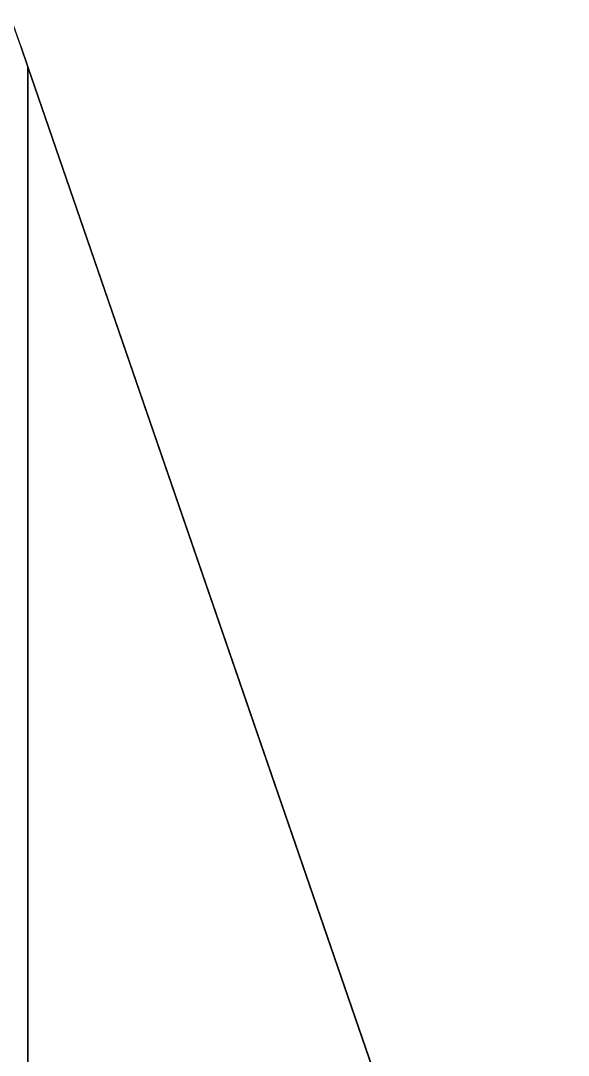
# Model space of a CAD drawing. Extents: x 81 to 317, y 60 to 277.
# Drawn here: x 237.63 to 258.98, y 118.27 to 158.62 of the extents above; entities that cross this region are included whole.
import ezdxf

# ---------------------------------------------------------------- set-up
doc = ezdxf.new("R2010")
doc.units = 0
doc.layers.get('0').update_dxf_attribs({"linetype": 'CONTINUOUS'})

msp = doc.modelspace()

# ---------------------------------------------------------------- linework, layer by layer
at = {"color": 7, "linetype": 'CONTINUOUS'}
for p, q in [((237.635, 157.616), (237.29, 158.616)), ((237.909, 156.817), (237.634, 157.616)), ((237.635, 157.616), (237.91, 156.817)), ((237.909, 156.817), (237.909, 95.616)), ((237.909, 88.616), (237.909, 156.817)), ((258.983, 95.616), (237.909, 156.817)), ((237.909, 156.817), (258.982, 95.616)), ((237.909, 156.817), (237.91, 156.817)), ((237.909, 156.817), (237.909, 156.817)), ((237.91, 156.816), (237.91, 156.817)), ((237.909, 154.616), (237.909, 155.866)), ((237.909, 153.366), (237.909, 155.866)), ((237.909, 155.866), (237.909, 154.616)), ((237.909, 153.366), (237.909, 154.616)), ((237.909, 154.616), (237.909, 153.366)), ((237.909, 136.866), (237.909, 140.366)), ((237.909, 140.366), (237.909, 136.866)), ((237.909, 121.366), (237.909, 123.866)), ((237.909, 122.616), (237.909, 123.866)), ((237.909, 123.866), (237.909, 122.616)), ((237.909, 121.366), (237.909, 122.616)), ((237.909, 122.616), (237.909, 121.366))]:
    msp.add_line(p, q, dxfattribs=at)

doc.saveas('drawing.dxf')
